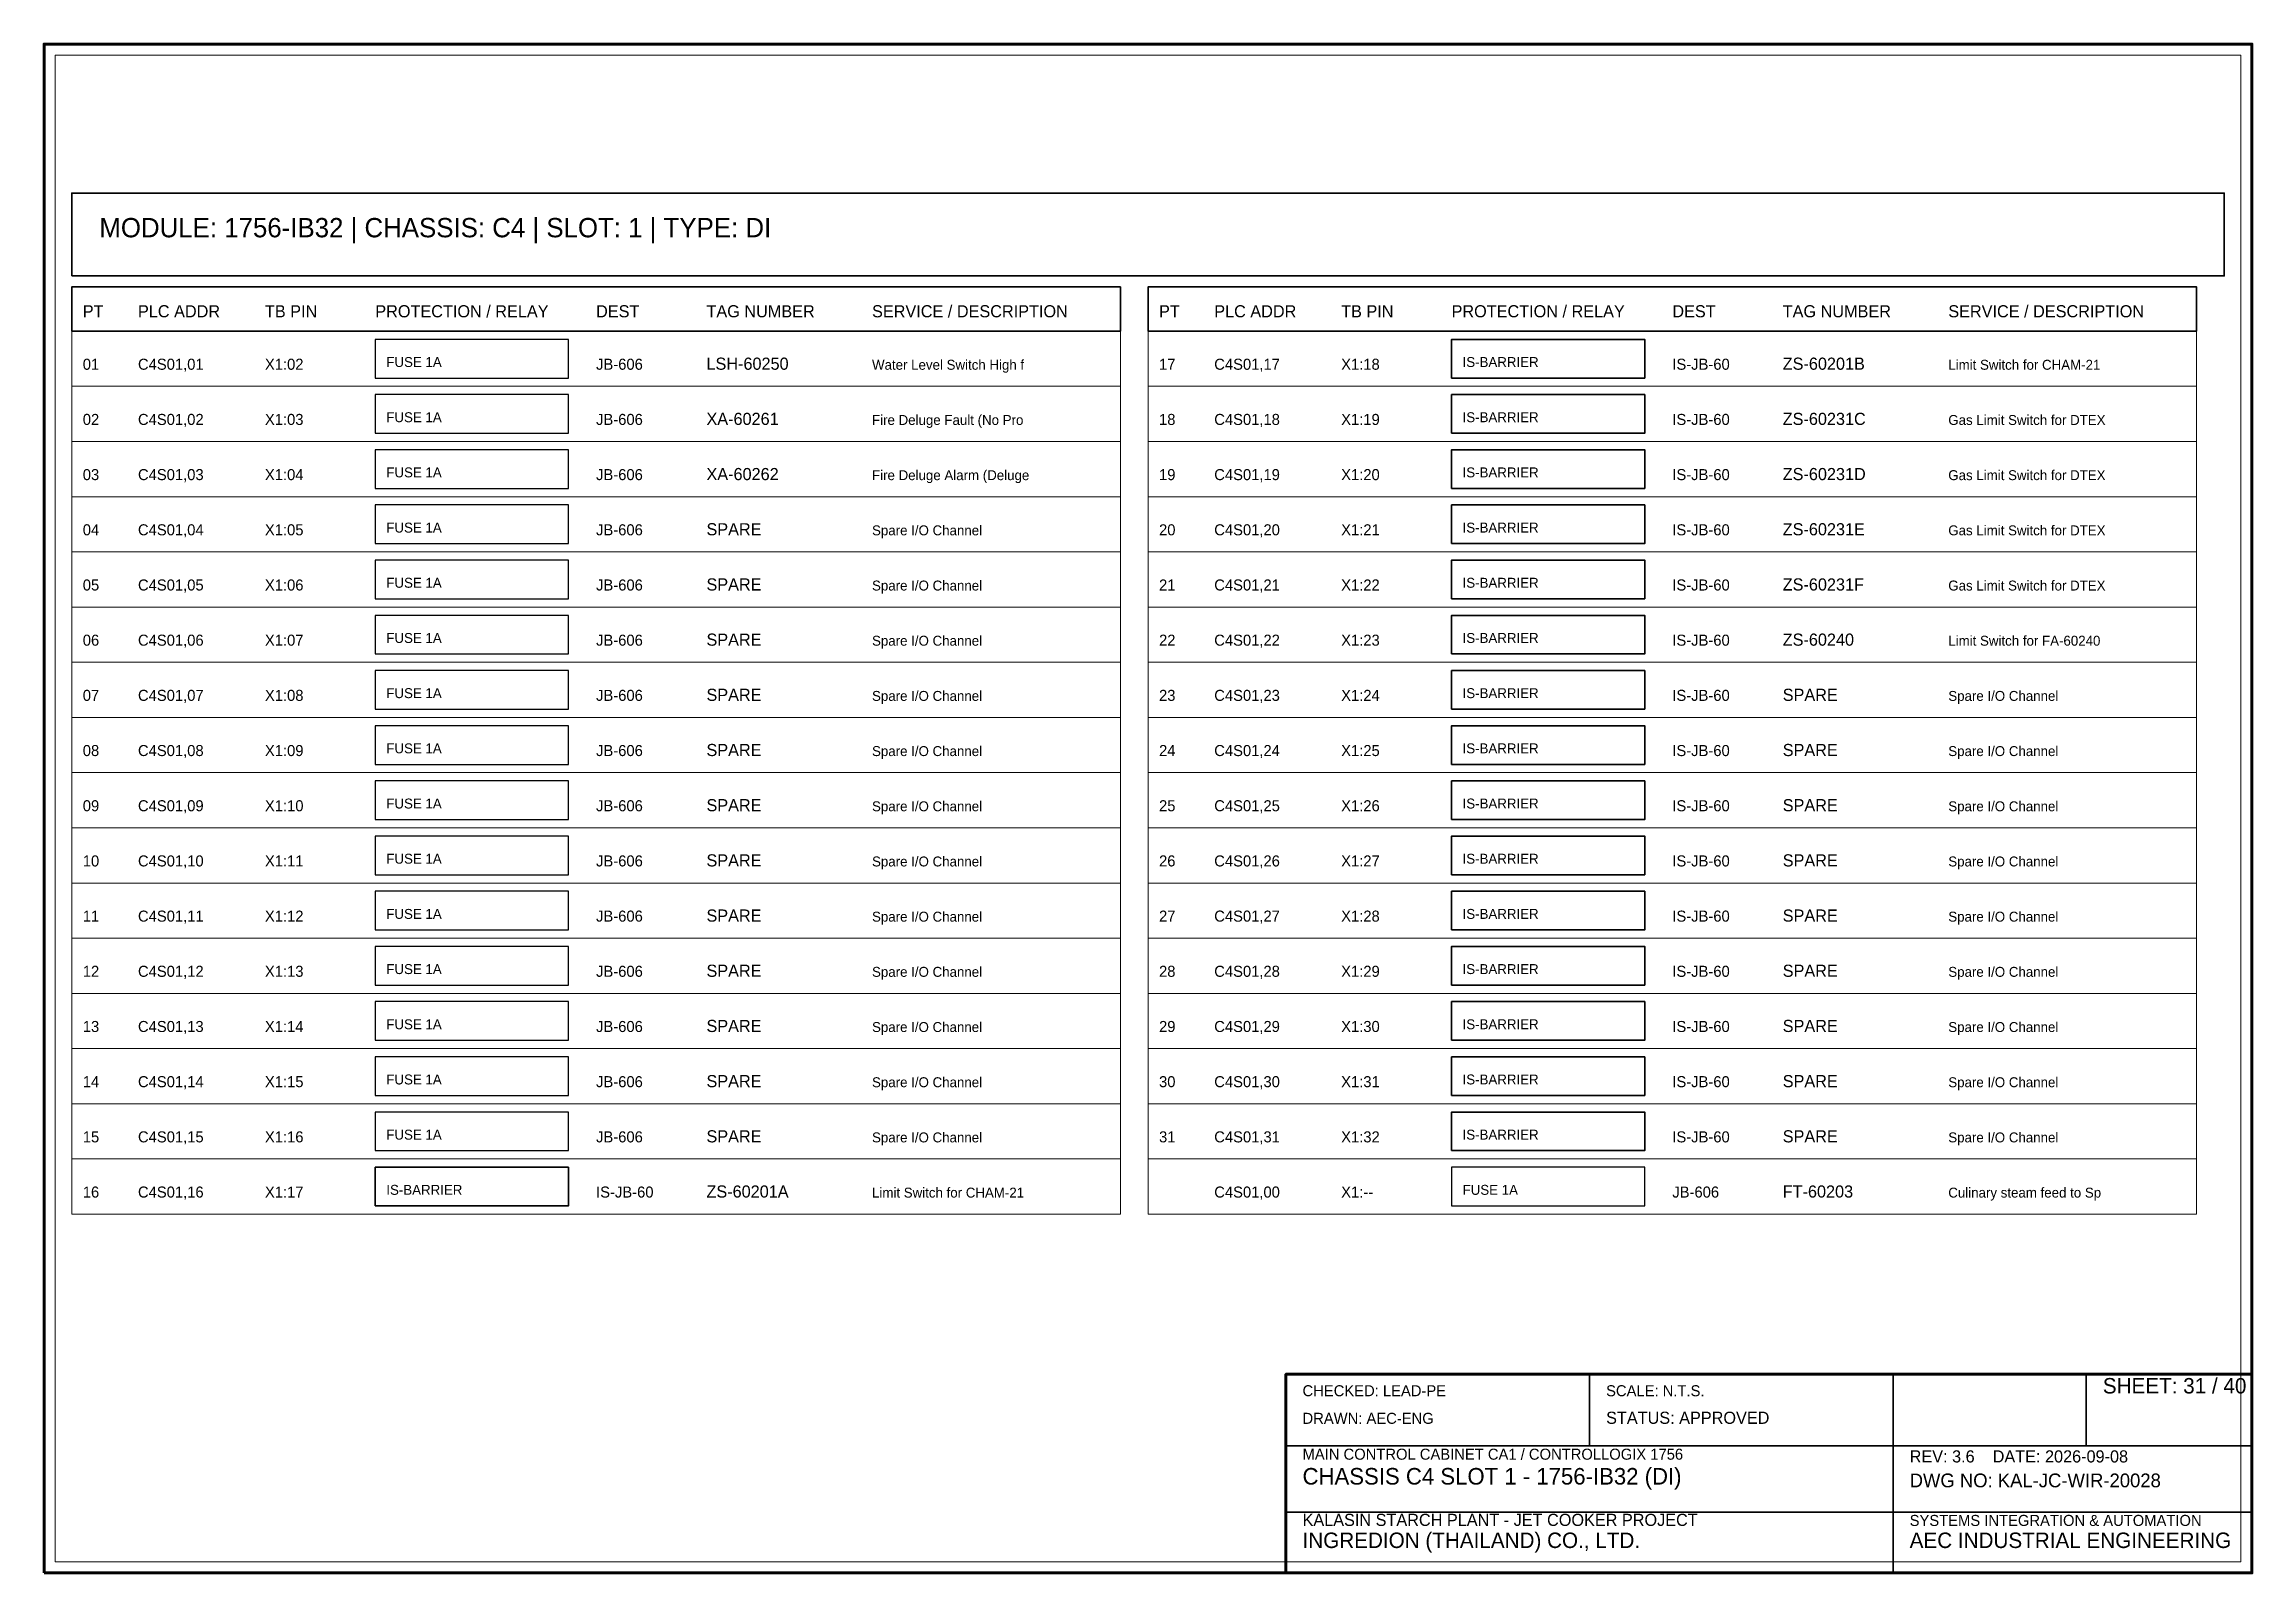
# Model space of a CAD drawing. Header units: millimetres. Extents: x 0 to 400, y 0 to 277.
import ezdxf

# ---------------------------------------------------------------- set-up
doc = ezdxf.new("R2010")
doc.units = ezdxf.units.MM
for name, color, linetype, lineweight in [('0_BORDER', 7, 'Continuous', 70), ('0_TITLE_BLOCK', 4, 'Continuous', 35), ('IE-CABLE', 6, 'Continuous', 25), ('IE-EQUIP', 2, 'Continuous', 35), ('IE-WIRE', 1, 'Continuous', 25), ('IS_BARRIERS', 140, 'Continuous', 35), ('NOTATIONS', 8, 'Continuous', 18), ('TER', 3, 'Continuous', 35), ('TEXTS', 7, 'Continuous', 25)]:
    doc.layers.add(name, color=color, linetype=linetype, lineweight=lineweight)

msp = doc.modelspace()

# ---------------------------------------------------------------- linework, layer by layer
at = {"layer": '0_BORDER'}
for points in [[(0, 0), (400, 0), (400, 277), (0, 277)], [(225, 0), (400, 0), (400, 36), (225, 36)]]:
    msp.add_lwpolyline(points, close=True, dxfattribs=at)
at = {"layer": '0_TITLE_BLOCK'}
for p, q in [((280, 23), (280, 36)), ((335, 23), (335, 36)), ((370, 23), (370, 36)), ((225, 23), (400, 23)), ((335, 0), (335, 23)), ((225, 11), (400, 11))]:
    msp.add_line(p, q, dxfattribs=at)
for points in [[(5, 225), (195, 225), (195, 233), (5, 233)], [(200, 225), (390, 225), (390, 233), (200, 233)]]:
    msp.add_lwpolyline(points, close=True, dxfattribs=at)
at = {"layer": 'IE-EQUIP'}
msp.add_lwpolyline([(5, 235), (395, 235), (395, 250), (5, 250)], close=True, dxfattribs=at)
at = {"layer": 'IE-WIRE'}
for points in [[(60, 216.5), (95, 216.5), (95, 223.5), (60, 223.5)], [(60, 206.5), (95, 206.5), (95, 213.5), (60, 213.5)], [(60, 196.5), (95, 196.5), (95, 203.5), (60, 203.5)], [(60, 186.5), (95, 186.5), (95, 193.5), (60, 193.5)], [(60, 176.5), (95, 176.5), (95, 183.5), (60, 183.5)], [(60, 166.5), (95, 166.5), (95, 173.5), (60, 173.5)], [(60, 156.5), (95, 156.5), (95, 163.5), (60, 163.5)], [(60, 146.5), (95, 146.5), (95, 153.5), (60, 153.5)], [(60, 136.5), (95, 136.5), (95, 143.5), (60, 143.5)], [(60, 126.5), (95, 126.5), (95, 133.5), (60, 133.5)], [(60, 116.5), (95, 116.5), (95, 123.5), (60, 123.5)], [(60, 106.5), (95, 106.5), (95, 113.5), (60, 113.5)], [(60, 96.5), (95, 96.5), (95, 103.5), (60, 103.5)], [(60, 86.5), (95, 86.5), (95, 93.5), (60, 93.5)], [(60, 76.5), (95, 76.5), (95, 83.5), (60, 83.5)], [(255, 66.5), (290, 66.5), (290, 73.5), (255, 73.5)]]:
    msp.add_lwpolyline(points, close=True, dxfattribs=at)
at = {"layer": 'IS_BARRIERS'}
for points in [[(255, 216.5), (290, 216.5), (290, 223.5), (255, 223.5)], [(255, 206.5), (290, 206.5), (290, 213.5), (255, 213.5)], [(255, 196.5), (290, 196.5), (290, 203.5), (255, 203.5)], [(255, 186.5), (290, 186.5), (290, 193.5), (255, 193.5)], [(255, 176.5), (290, 176.5), (290, 183.5), (255, 183.5)], [(255, 166.5), (290, 166.5), (290, 173.5), (255, 173.5)], [(255, 156.5), (290, 156.5), (290, 163.5), (255, 163.5)], [(255, 146.5), (290, 146.5), (290, 153.5), (255, 153.5)], [(255, 136.5), (290, 136.5), (290, 143.5), (255, 143.5)], [(255, 126.5), (290, 126.5), (290, 133.5), (255, 133.5)], [(255, 116.5), (290, 116.5), (290, 123.5), (255, 123.5)], [(255, 106.5), (290, 106.5), (290, 113.5), (255, 113.5)], [(255, 96.5), (290, 96.5), (290, 103.5), (255, 103.5)], [(255, 86.5), (290, 86.5), (290, 93.5), (255, 93.5)], [(255, 76.5), (290, 76.5), (290, 83.5), (255, 83.5)], [(60, 66.5), (95, 66.5), (95, 73.5), (60, 73.5)]]:
    msp.add_lwpolyline(points, close=True, dxfattribs=at)
at = {"layer": 'NOTATIONS'}
for points in [[(2, 2), (398, 2), (398, 275), (2, 275)], [(5, 215), (195, 215), (195, 225), (5, 225)], [(200, 215), (390, 215), (390, 225), (200, 225)], [(5, 205), (195, 205), (195, 215), (5, 215)], [(200, 205), (390, 205), (390, 215), (200, 215)], [(5, 195), (195, 195), (195, 205), (5, 205)], [(200, 195), (390, 195), (390, 205), (200, 205)], [(5, 185), (195, 185), (195, 195), (5, 195)], [(200, 185), (390, 185), (390, 195), (200, 195)], [(5, 175), (195, 175), (195, 185), (5, 185)], [(200, 175), (390, 175), (390, 185), (200, 185)], [(5, 165), (195, 165), (195, 175), (5, 175)], [(200, 165), (390, 165), (390, 175), (200, 175)], [(5, 155), (195, 155), (195, 165), (5, 165)], [(200, 155), (390, 155), (390, 165), (200, 165)], [(5, 145), (195, 145), (195, 155), (5, 155)], [(200, 145), (390, 145), (390, 155), (200, 155)], [(5, 135), (195, 135), (195, 145), (5, 145)], [(200, 135), (390, 135), (390, 145), (200, 145)], [(5, 125), (195, 125), (195, 135), (5, 135)], [(200, 125), (390, 125), (390, 135), (200, 135)], [(5, 115), (195, 115), (195, 125), (5, 125)], [(200, 115), (390, 115), (390, 125), (200, 125)], [(5, 105), (195, 105), (195, 115), (5, 115)], [(200, 105), (390, 105), (390, 115), (200, 115)], [(5, 95), (195, 95), (195, 105), (5, 105)], [(200, 95), (390, 95), (390, 105), (200, 105)], [(5, 85), (195, 85), (195, 95), (5, 95)], [(200, 85), (390, 85), (390, 95), (200, 95)], [(5, 75), (195, 75), (195, 85), (5, 85)], [(200, 75), (390, 75), (390, 85), (200, 85)], [(5, 65), (195, 65), (195, 75), (5, 75)], [(200, 65), (390, 65), (390, 75), (200, 75)]]:
    msp.add_lwpolyline(points, close=True, dxfattribs=at)

# ---------------------------------------------------------------- texts
at = {"layer": '0_TITLE_BLOCK'}
for s, height, p in [('MODULE: 1756-IB32 | CHASSIS: C4 | SLOT: 1 | TYPE: DI', 3.5, (10, 242)), ('PT', 2.2, (7, 227.5)), ('PLC ADDR', 2.2, (17, 227.5)), ('TB PIN', 2.2, (40, 227.5)), ('PROTECTION / RELAY', 2.2, (60, 227.5)), ('DEST', 2.2, (100, 227.5)), ('TAG NUMBER', 2.2, (120, 227.5)), ('SERVICE / DESCRIPTION', 2.2, (150, 227.5)), ('PT', 2.2, (202, 227.5)), ('PLC ADDR', 2.2, (212, 227.5)), ('TB PIN', 2.2, (235, 227.5)), ('PROTECTION / RELAY', 2.2, (255, 227.5)), ('DEST', 2.2, (295, 227.5)), ('TAG NUMBER', 2.2, (315, 227.5)), ('SERVICE / DESCRIPTION', 2.2, (345, 227.5)), ('SHEET: 31 / 40', 2.8, (373, 32.5)), ('STATUS: APPROVED', 2.2, (283, 27)), ('CHASSIS C4 SLOT 1 - 1756-IB32 (DI)', 3, (228, 16)), ('INGREDION (THAILAND) CO., LTD.', 2.8, (228, 4.5)), ('AEC INDUSTRIAL ENGINEERING', 2.8, (338, 4.5))]:
    msp.add_text(s, height=height, dxfattribs=at).set_placement(p)
at = {"layer": 'IE-CABLE'}
for s, p in [('JB-606', (100, 218)), ('IS-JB-60', (295, 218)), ('JB-606', (100, 208)), ('IS-JB-60', (295, 208)), ('JB-606', (100, 198)), ('IS-JB-60', (295, 198)), ('JB-606', (100, 188)), ('IS-JB-60', (295, 188)), ('JB-606', (100, 178)), ('IS-JB-60', (295, 178)), ('JB-606', (100, 168)), ('IS-JB-60', (295, 168)), ('JB-606', (100, 158)), ('IS-JB-60', (295, 158)), ('JB-606', (100, 148)), ('IS-JB-60', (295, 148)), ('JB-606', (100, 138)), ('IS-JB-60', (295, 138)), ('JB-606', (100, 128)), ('IS-JB-60', (295, 128)), ('JB-606', (100, 118)), ('IS-JB-60', (295, 118)), ('JB-606', (100, 108)), ('IS-JB-60', (295, 108)), ('JB-606', (100, 98)), ('IS-JB-60', (295, 98)), ('JB-606', (100, 88)), ('IS-JB-60', (295, 88)), ('JB-606', (100, 78)), ('IS-JB-60', (295, 78)), ('IS-JB-60', (100, 68)), ('JB-606', (295, 68))]:
    msp.add_text(s, height=2, dxfattribs=at).set_placement(p)
at = {"layer": 'IE-WIRE'}
for p in [(62, 218.5), (62, 208.5), (62, 198.5), (62, 188.5), (62, 178.5), (62, 168.5), (62, 158.5), (62, 148.5), (62, 138.5), (62, 128.5), (62, 118.5), (62, 108.5), (62, 98.5), (62, 88.5), (62, 78.5), (257, 68.5)]:
    msp.add_text('FUSE 1A', height=1.8, dxfattribs=at).set_placement(p)
at = {"layer": 'IS_BARRIERS'}
for p in [(257, 218.5), (257, 208.5), (257, 198.5), (257, 188.5), (257, 178.5), (257, 168.5), (257, 158.5), (257, 148.5), (257, 138.5), (257, 128.5), (257, 118.5), (257, 108.5), (257, 98.5), (257, 88.5), (257, 78.5), (62, 68.5)]:
    msp.add_text('IS-BARRIER', height=1.8, dxfattribs=at).set_placement(p)
at = {"layer": 'TER'}
for s, p in [('X1:02', (40, 218)), ('X1:18', (235, 218)), ('X1:03', (40, 208)), ('X1:19', (235, 208)), ('X1:04', (40, 198)), ('X1:20', (235, 198)), ('X1:05', (40, 188)), ('X1:21', (235, 188)), ('X1:06', (40, 178)), ('X1:22', (235, 178)), ('X1:07', (40, 168)), ('X1:23', (235, 168)), ('X1:08', (40, 158)), ('X1:24', (235, 158)), ('X1:09', (40, 148)), ('X1:25', (235, 148)), ('X1:10', (40, 138)), ('X1:26', (235, 138)), ('X1:11', (40, 128)), ('X1:27', (235, 128)), ('X1:12', (40, 118)), ('X1:28', (235, 118)), ('X1:13', (40, 108)), ('X1:29', (235, 108)), ('X1:14', (40, 98)), ('X1:30', (235, 98)), ('X1:15', (40, 88)), ('X1:31', (235, 88)), ('X1:16', (40, 78)), ('X1:32', (235, 78)), ('X1:17', (40, 68)), ('X1:--', (235, 68))]:
    msp.add_text(s, height=2, dxfattribs=at).set_placement(p)
at = {"layer": 'TEXTS'}
for s, height, p in [('01', 2, (7, 218)), ('C4S01,01', 2, (17, 218)), ('LSH-60250', 2.2, (120, 218)), ('17', 2, (202, 218)), ('C4S01,17', 2, (212, 218)), ('ZS-60201B', 2.2, (315, 218)), ('Water Level Switch High f', 1.8, (150, 218)), ('Limit Switch for CHAM-21 ', 1.8, (345, 218)), ('02', 2, (7, 208)), ('C4S01,02', 2, (17, 208)), ('XA-60261', 2.2, (120, 208)), ('Fire Deluge Fault (No Pro', 1.8, (150, 208)), ('18', 2, (202, 208)), ('C4S01,18', 2, (212, 208)), ('ZS-60231C', 2.2, (315, 208)), ('Gas Limit Switch for DTEX', 1.8, (345, 208)), ('03', 2, (7, 198)), ('C4S01,03', 2, (17, 198)), ('XA-60262', 2.2, (120, 198)), ('19', 2, (202, 198)), ('C4S01,19', 2, (212, 198)), ('ZS-60231D', 2.2, (315, 198)), ('Fire Deluge Alarm (Deluge', 1.8, (150, 198)), ('Gas Limit Switch for DTEX', 1.8, (345, 198)), ('04', 2, (7, 188)), ('C4S01,04', 2, (17, 188)), ('SPARE', 2.2, (120, 188)), ('Spare I/O Channel', 1.8, (150, 188)), ('20', 2, (202, 188)), ('C4S01,20', 2, (212, 188)), ('ZS-60231E', 2.2, (315, 188)), ('Gas Limit Switch for DTEX', 1.8, (345, 188)), ('05', 2, (7, 178)), ('C4S01,05', 2, (17, 178)), ('SPARE', 2.2, (120, 178)), ('21', 2, (202, 178)), ('C4S01,21', 2, (212, 178)), ('ZS-60231F', 2.2, (315, 178)), ('Spare I/O Channel', 1.8, (150, 178)), ('Gas Limit Switch for DTEX', 1.8, (345, 178)), ('06', 2, (7, 168)), ('C4S01,06', 2, (17, 168)), ('SPARE', 2.2, (120, 168)), ('Spare I/O Channel', 1.8, (150, 168)), ('22', 2, (202, 168)), ('C4S01,22', 2, (212, 168)), ('ZS-60240', 2.2, (315, 168)), ('Limit Switch for FA-60240', 1.8, (345, 168)), ('07', 2, (7, 158)), ('C4S01,07', 2, (17, 158)), ('SPARE', 2.2, (120, 158)), ('23', 2, (202, 158)), ('C4S01,23', 2, (212, 158)), ('SPARE', 2.2, (315, 158)), ('Spare I/O Channel', 1.8, (150, 158)), ('Spare I/O Channel', 1.8, (345, 158)), ('08', 2, (7, 148)), ('C4S01,08', 2, (17, 148)), ('SPARE', 2.2, (120, 148)), ('Spare I/O Channel', 1.8, (150, 148)), ('24', 2, (202, 148)), ('C4S01,24', 2, (212, 148)), ('SPARE', 2.2, (315, 148)), ('Spare I/O Channel', 1.8, (345, 148)), ('09', 2, (7, 138)), ('C4S01,09', 2, (17, 138)), ('SPARE', 2.2, (120, 138)), ('25', 2, (202, 138)), ('C4S01,25', 2, (212, 138)), ('SPARE', 2.2, (315, 138)), ('Spare I/O Channel', 1.8, (150, 138)), ('Spare I/O Channel', 1.8, (345, 138)), ('10', 2, (7, 128)), ('C4S01,10', 2, (17, 128)), ('SPARE', 2.2, (120, 128)), ('Spare I/O Channel', 1.8, (150, 128)), ('26', 2, (202, 128)), ('C4S01,26', 2, (212, 128)), ('SPARE', 2.2, (315, 128)), ('Spare I/O Channel', 1.8, (345, 128)), ('11', 2, (7, 118)), ('C4S01,11', 2, (17, 118)), ('SPARE', 2.2, (120, 118)), ('27', 2, (202, 118)), ('C4S01,27', 2, (212, 118)), ('SPARE', 2.2, (315, 118)), ('Spare I/O Channel', 1.8, (150, 118)), ('Spare I/O Channel', 1.8, (345, 118)), ('12', 2, (7, 108)), ('C4S01,12', 2, (17, 108)), ('SPARE', 2.2, (120, 108)), ('Spare I/O Channel', 1.8, (150, 108)), ('28', 2, (202, 108)), ('C4S01,28', 2, (212, 108)), ('SPARE', 2.2, (315, 108)), ('Spare I/O Channel', 1.8, (345, 108)), ('13', 2, (7, 98)), ('C4S01,13', 2, (17, 98)), ('SPARE', 2.2, (120, 98)), ('29', 2, (202, 98)), ('C4S01,29', 2, (212, 98)), ('SPARE', 2.2, (315, 98)), ('Spare I/O Channel', 1.8, (150, 98)), ('Spare I/O Channel', 1.8, (345, 98)), ('14', 2, (7, 88)), ('C4S01,14', 2, (17, 88)), ('SPARE', 2.2, (120, 88)), ('Spare I/O Channel', 1.8, (150, 88)), ('30', 2, (202, 88)), ('C4S01,30', 2, (212, 88)), ('SPARE', 2.2, (315, 88)), ('Spare I/O Channel', 1.8, (345, 88)), ('15', 2, (7, 78)), ('C4S01,15', 2, (17, 78)), ('SPARE', 2.2, (120, 78)), ('31', 2, (202, 78)), ('C4S01,31', 2, (212, 78)), ('SPARE', 2.2, (315, 78)), ('Spare I/O Channel', 1.8, (150, 78)), ('Spare I/O Channel', 1.8, (345, 78)), ('16', 2, (7, 68)), ('C4S01,16', 2, (17, 68)), ('ZS-60201A', 2.2, (120, 68)), ('Limit Switch for CHAM-21 ', 1.8, (150, 68)), ('C4S01,00', 2, (212, 68)), ('FT-60203', 2.2, (315, 68)), ('Culinary steam feed to Sp', 1.8, (345, 68)), ('CHECKED: LEAD-PE', 2, (228, 32)), ('SCALE: N.T.S.', 2, (283, 32)), ('DRAWN: AEC-ENG', 2, (228, 27)), ('MAIN CONTROL CABINET CA1 / CONTROLLOGIX 1756', 2, (228, 20.5)), ('REV: 3.6    DATE: 2026-09-08', 2.2, (338, 20)), ('DWG NO: KAL-JC-WIR-20028', 2.5, (338, 15.5)), ('KALASIN STARCH PLANT - JET COOKER PROJECT', 2.2, (228, 8.5)), ('SYSTEMS INTEGRATION & AUTOMATION', 2, (338, 8.5))]:
    msp.add_text(s, height=height, dxfattribs=at).set_placement(p)

doc.saveas('drawing.dxf')
